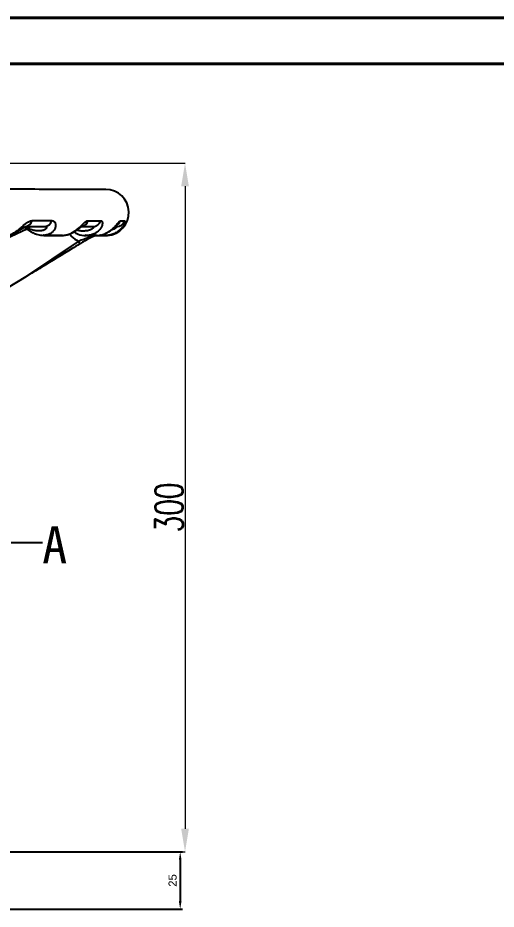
# Model space of a CAD drawing. Header units: millimetres. Extents: x 2687 to 4367, y 1046 to 2234.
# Drawn here: x 3357.6 to 3565, y 1847.2 to 2233.9 of the extents above; entities that cross this region are included whole.
import ezdxf

# ---------------------------------------------------------------- set-up
doc = ezdxf.new("R2010")
doc.units = ezdxf.units.MM
for name, color, linetype, lineweight in [('AM_5', 3, 'Continuous', 25), ('AM_BOR', 7, 'Continuous', 50), ('文字', 7, 'Continuous', 13), ('粗实线', 7, 'Continuous', 40)]:
    doc.layers.add(name, color=color, linetype=linetype, lineweight=lineweight)
doc.layers.add('layer 1', color=7, linetype='Continuous')
doc.styles.add('SLDTEXTSTYLE1', font='txt.shx', dxfattribs={"width": 0.7, "bigfont": 'gbcbig.shx'})
doc.styles.get("Standard").update_dxf_attribs({"font": 'arial.ttf'})
doc.styles.add('STYLE1', font='txt.shx', dxfattribs={"width": 0.8, "height": 3, "bigfont": 'hzdx.shx'})
doc.dimstyles.new('AM_ISO$0', dxfattribs={"dimtxt": 3.5, "dimasz": 3.5, "dimexe": 1, "dimexo": 1, "dimgap": 1.5, "dimtad": 1, "dimdsep": 46, "dimtxsty": 'Standard', "dimcen": 0, "dimclrd": 256, "dimclre": 256, "dimclrt": 2, "dimadec": 0, "dimazin": 2, "dimtp": 0.1, "dimtm": 0.1, "dimtfac": 0.71, "dimtdec": 3, "dimtmove": 0, "dimatfit": 3, "dimfxl": 0, "dimlwd": -1, "dimlwe": -1, "dimarcsym": 0})
doc.dimstyles.new('SLDDIMSTYLE12$0', dxfattribs={"dimtxt": 12, "dimasz": 10, "dimexe": 0, "dimexo": 0.0625, "dimgap": 0.875, "dimtad": 1, "dimdec": 1, "dimlfac": 1.8, "dimrnd": 1e-09, "dimzin": 12, "dimdsep": 46, "dimtxsty": 'SLDTEXTSTYLE1', "dimcen": 0.09, "dimdle": 8.16, "dimclrd": 3, "dimclre": 3, "dimadec": 0, "dimazin": 3, "dimtfac": 1, "dimtdec": 1, "dimtofl": 0, "dimtmove": 0, "dimatfit": 3, "dimfxl": 0, "dimfrac": 2, "dimtolj": 1, "dimlwd": 5, "dimlwe": 5, "dimarcsym": 0})

# ---------------------------------------------------------------- blocks, each defined once
blk = doc.blocks.new('*D17')
at = {"layer": 'AM_5', "color": 3, "lineweight": 5, "transparency": 16777216}
blk.add_line((3250.25, 2170.82), (3430.08, 2170.82), dxfattribs=at)
at = {"layer": 'AM_5', "color": 3, "linetype": 'Continuous', "lineweight": 5, "transparency": 16777216}
for p, q in [((3430.08, 2160.82), (3430.08, 1882.08)), ((3297.25, 1872.08), (3430.08, 1872.08))]:
    blk.add_line(p, q, dxfattribs=at)
at = {"layer": 'AM_5', "color": 3, "transparency": 16777216}
for points in [[(3428.41, 2160.82), (3431.74, 2160.82), (3430.08, 2170.82)], [(3428.41, 1882.08), (3431.74, 1882.08), (3430.08, 1872.08)]]:
    blk.add_solid(points, dxfattribs=at)
at = {"layer": 'Defpoints', "color": 0, "transparency": 16777216}
for p in [(3250.19, 2170.82), (3297.19, 1872.08), (3430.08, 1872.08)]:
    blk.add_point(p, dxfattribs=at)
at = {"layer": 'AM_5', "color": 0, "transparency": 16777216, "insert": (3423.2, 2021.45), "char_height": 12, "attachment_point": 5, "rotation": 90, "style": 'SLDTEXTSTYLE1'}
blk.add_mtext('\\A1;300', dxfattribs=at)
blk = doc.blocks.new('rA3')
at = {"layer": '粗实线'}
for p, q in [((753.384, 421.26), (333.384, 421.26)), ((748.384, 416.26), (358.384, 416.26))]:
    blk.add_line(p, q, dxfattribs=at)
blk = doc.blocks.new('图框1')
at = {"layer": 'AM_BOR', "xscale": 3.999900284620312, "yscale": 3.999900284620312, "zscale": 3.999900284620312}
blk.add_blockref('rA3', (18911.85, 6131.11), dxfattribs=at)
blk = doc.blocks.new('*D35')
at = {"layer": 'AM_5', "linetype": 'ByBlock', "transparency": 16777216}
blk.add_line((3315.41, 1872.1), (3428.99, 1872.1), dxfattribs=at)
at = {"layer": 'AM_5', "linetype": 'Continuous', "transparency": 16777216}
for p, q in [((3427.99, 1868.6), (3427.99, 1850.69)), ((3315.18, 1847.19), (3428.99, 1847.19))]:
    blk.add_line(p, q, dxfattribs=at)
at = {"layer": 'AM_5', "transparency": 16777216}
for points in [[(3427.41, 1868.6), (3428.57, 1868.6), (3427.99, 1872.1)], [(3427.41, 1850.69), (3428.57, 1850.69), (3427.99, 1847.19)]]:
    blk.add_solid(points, dxfattribs=at)
at = {"layer": 'Defpoints', "color": 0, "transparency": 16777216}
for p in [(3314.41, 1872.1), (3314.18, 1847.19), (3427.99, 1847.19)]:
    blk.add_point(p, dxfattribs=at)
at = {"layer": 'AM_5', "color": 2, "transparency": 16777216, "insert": (3424.7, 1859.64), "char_height": 3.5, "attachment_point": 5, "rotation": 90}
blk.add_mtext('25', dxfattribs=at)

msp = doc.modelspace()

# ---------------------------------------------------------------- linework, layer by layer
at = {"color": 7, "linetype": 'Continuous', "lineweight": 25}
for p, q in [((3352.546, 2138.094), (3361.466, 2142.331)), ((3360.943, 2143.33), (3369.28, 2143.312)), ((3385.354, 2143.278), (3390.073, 2143.268)), ((3399.725, 2143.248), (3400.321, 2143.246)), ((3400.321, 2143.246), (3399.725, 2143.248)), ((3368.911, 2139.456), (3368.462, 2139.508)), ((3368.601, 2139.534), (3369.088, 2139.467)), ((3368.91, 2139.456), (3368.601, 2139.534)), ((3386.885, 2139.486), (3386.578, 2139.514)), ((3387.063, 2139.47), (3386.885, 2139.486)), ((3387.591, 2139.421), (3387.063, 2139.47)), ((3387.475, 2139.494), (3387.781, 2139.433)), ((3387.591, 2139.421), (3387.475, 2139.494)), ((3391.06, 2139.326), (3390.838, 2139.327)), ((3393.538, 2139.659), (3395.326, 2139.393)), ((3395.67, 2139.392), (3394.051, 2139.528)), ((3394.371, 2139.48), (3394.897, 2139.478)), ((3395.083, 2139.417), (3395.167, 2139.416)), ((3395.92, 2139.409), (3395.988, 2139.476)), ((3395.988, 2139.476), (3396.103, 2139.422)), ((3361.097, 2121.557), (3383.949, 2136.892)), ((3361.097, 2121.557), (3317.118, 2095.133))]:
    msp.add_line(p, q, dxfattribs=at)
at = {"color": 7, "linetype": 'Continuous', "lineweight": 25, "flags": 128}
for points in [[(3395.713, 2159.392), (3395.525, 2159.392), (3394.96, 2159.394), (3394.019, 2159.396), (3392.706, 2159.399), (3391.023, 2159.402), (3388.974, 2159.407), (3386.564, 2159.412), (3383.799, 2159.418), (3380.684, 2159.424), (3377.228, 2159.432), (3373.439, 2159.44), (3369.325, 2159.449), (3364.896, 2159.458), (3360.162, 2159.468), (3355.135, 2159.479), (3349.827, 2159.491), (3344.249, 2159.503), (3338.416, 2159.515), (3332.34, 2159.528), (3326.036, 2159.542), (3325.649, 2159.542)], [(3395.713, 2159.392), (3395.537, 2159.392), (3395.008, 2159.393), (3394.129, 2159.395), (3392.901, 2159.398), (3391.326, 2159.401), (3389.409, 2159.405), (3387.153, 2159.41), (3384.563, 2159.415), (3381.646, 2159.422), (3378.407, 2159.429), (3374.853, 2159.436), (3370.993, 2159.444), (3366.835, 2159.453), (3362.387, 2159.463), (3357.661, 2159.473), (3352.665, 2159.483)], [(3363.778, 2145.9), (3364.891, 2145.898), (3365.99, 2145.896), (3367.076, 2145.893), (3368.149, 2145.891), (3369.208, 2145.889), (3370.253, 2145.887), (3371.285, 2145.884), (3372.303, 2145.882)], [(3388.104, 2145.849), (3388.842, 2145.847), (3389.564, 2145.845), (3390.27, 2145.844), (3390.961, 2145.842), (3391.636, 2145.841), (3392.294, 2145.84), (3392.937, 2145.838), (3393.564, 2145.837)], [(3402.019, 2145.819), (3402.332, 2145.818), (3402.627, 2145.818), (3402.906, 2145.817), (3403.168, 2145.817), (3403.412, 2145.816), (3403.639, 2145.816), (3403.849, 2145.815), (3404.042, 2145.815)], [(3368.976, 2139.449), (3369.66, 2139.447), (3370.719, 2139.445), (3371.758, 2139.443), (3372.776, 2139.44), (3373.774, 2139.438), (3374.751, 2139.436), (3375.707, 2139.434), (3376.642, 2139.432)], [(3387.715, 2139.409), (3387.742, 2139.409), (3388.339, 2139.407), (3388.912, 2139.406), (3389.463, 2139.405), (3389.991, 2139.404), (3390.496, 2139.403), (3390.978, 2139.402), (3391.437, 2139.401)], [(3392.264, 2139.399), (3392.686, 2139.399), (3393.596, 2139.397), (3394.342, 2139.395), (3394.923, 2139.394), (3395.338, 2139.393), (3395.358, 2139.393)], [(3395.319, 2139.393), (3395.401, 2139.393), (3395.473, 2139.392), (3395.533, 2139.392), (3395.582, 2139.392), (3395.621, 2139.392), (3395.648, 2139.392), (3395.665, 2139.392), (3395.67, 2139.392)]]:
    msp.add_lwpolyline(points, dxfattribs=at)
at = {"color": 7, "linetype": 'Continuous', "lineweight": 25}
for centre, radius, start, end in [((3395.692, 2149.392), 10, 274.38231, 89.87751), ((3360.644, 2146.509), 3.193, 275.38119, 349.01323), ((3369.053, 2146.642), 3.338, 273.90363, 346.83852), ((3384.545, 2146.987), 3.737, 281.75509, 342.25437), ((3390.005, 2147.017), 3.75, 271.03871, 341.65604), ((3398.302, 2147.206), 3.968, 294.95163, 339.53502), ((3400.323, 2147.224), 3.978, 269.96866, 339.24884), ((3395.692, 2149.392), 10, 269.87751, 273.21723), ((3380.77, 2134.995), 3.702, 11.90683, 30.83204)]:
    msp.add_arc(centre, radius, start, end, dxfattribs=at)
for points, knots in [([(3352.615, 2139.499), (3353.095, 2139.568), (3354.031, 2139.702), (3355.504, 2140.333), (3356.712, 2141.079), (3357.664, 2141.79), (3358.357, 2142.352), (3359.043, 2142.94), (3359.971, 2143.756), (3361.116, 2144.736), (3362.499, 2145.695), (3363.352, 2145.832), (3363.778, 2145.9)], [0, 0, 0, 0, 0.12801232, 0.24964837, 0.38015983, 0.44120352, 0.49971387, 0.56357251, 0.62457566, 0.74964179, 0.87501679, 1, 1, 1, 1]), ([(3353.616, 2139.692), (3353.893, 2139.723), (3354.752, 2139.817), (3356.317, 2140.514), (3357.809, 2141.396), (3359.045, 2142.238), (3359.797, 2142.744), (3360.416, 2143.106), (3360.842, 2143.305), (3361.182, 2143.401), (3361.302, 2143.379), (3361.365, 2143.368)], [0, 0, 0, 0, 0.0899247, 0.2789122, 0.5096722, 0.5968017, 0.7160872, 0.7813852, 0.8495991, 0.9218501, 1, 1, 1, 1]), ([(3360.381, 2143.078), (3360.398, 2143.068), (3360.532, 2142.986), (3360.99, 2142.674), (3361.746, 2142.128), (3362.839, 2141.363), (3364.339, 2140.478), (3366.322, 2139.645), (3367.803, 2139.518), (3368.607, 2139.449)], [0, 0, 0, 0, 0.011447, 0.0948112, 0.1948902, 0.3296954, 0.5082648, 0.7331009, 1, 1, 1, 1]), ([(3369.28, 2143.312), (3369.466, 2143.288), (3369.837, 2143.24), (3370.076, 2142.881), (3369.951, 2142.44), (3369.372, 2141.911), (3368.228, 2141.488), (3366.669, 2141.333), (3365.004, 2141.493), (3363.541, 2141.919), (3362.342, 2142.463), (3361.481, 2142.891), (3360.928, 2143.178), (3360.695, 2143.218), (3360.681, 2143.22)], [0, 0, 0, 0, 0.066471, 0.1330822, 0.1964075, 0.2656904, 0.3982655, 0.5312595, 0.6642517, 0.7969668, 0.863312, 0.929517, 0.9957353, 1, 1, 1, 1]), ([(3372.303, 2145.882), (3372.646, 2145.816), (3373.158, 2145.717), (3373.607, 2145.188), (3373.839, 2144.705), (3373.955, 2144.14), (3373.954, 2143.545), (3373.839, 2142.93), (3373.549, 2142.145), (3373.064, 2141.405), (3372.416, 2140.764), (3371.663, 2140.21), (3370.574, 2139.678), (3369.592, 2139.538), (3369.088, 2139.467)], [0, 0, 0, 0, 0.12447465, 0.18590377, 0.2498832, 0.31110244, 0.37519492, 0.43621983, 0.50010145, 0.61952849, 0.68338306, 0.75026225, 0.87188924, 1, 1, 1, 1]), ([(3377.2, 2139.451), (3377.767, 2139.525), (3378.872, 2139.667), (3380.545, 2140.306), (3381.866, 2141.054), (3382.866, 2141.765), (3383.573, 2142.325), (3384.248, 2142.911), (3385.124, 2143.722), (3386.13, 2144.695), (3387.225, 2145.645), (3387.812, 2145.781), (3388.104, 2145.849)], [0, 0, 0, 0, 0.12809559, 0.24966876, 0.38015048, 0.4411948, 0.49971785, 0.5635707, 0.62458364, 0.74964208, 0.87501071, 1, 1, 1, 1]), ([(3378.528, 2139.68), (3378.69, 2139.698), (3379.485, 2139.784), (3381.04, 2140.449), (3382.642, 2141.363), (3383.917, 2142.286), (3384.626, 2142.831), (3385.1, 2143.184), (3385.339, 2143.346), (3385.351, 2143.357), (3385.357, 2143.362)], [0, 0, 0, 0, 0.0529138, 0.2596713, 0.5234222, 0.6267828, 0.7693282, 0.8474606, 0.9291292, 1, 1, 1, 1]), ([(3390.073, 2143.268), (3390.182, 2143.244), (3390.4, 2143.196), (3390.397, 2142.838), (3390.047, 2142.397), (3389.212, 2141.869), (3387.81, 2141.443), (3385.996, 2141.305), (3384.428, 2141.388), (3383.495, 2141.674), (3383.187, 2141.768)], [0, 0, 0, 0, 0.0910879, 0.1823679, 0.2691451, 0.3640862, 0.5457592, 0.7280061, 0.9102507, 1, 1, 1, 1]), ([(3393.564, 2145.837), (3393.762, 2145.772), (3394.057, 2145.675), (3394.225, 2145.152), (3394.257, 2144.673), (3394.182, 2144.114), (3394.004, 2143.525), (3393.719, 2142.913), (3393.224, 2142.133), (3392.545, 2141.394), (3391.715, 2140.753), (3390.787, 2140.197), (3389.489, 2139.658), (3388.36, 2139.509), (3387.781, 2139.433)], [0, 0, 0, 0, 0.124469, 0.1859179, 0.249896, 0.31111, 0.3751779, 0.4362152, 0.5000928, 0.6195356, 0.6833787, 0.7502352, 0.8717997, 1, 1, 1, 1]), ([(3392.144, 2139.426), (3392.757, 2139.504), (3393.951, 2139.656), (3395.702, 2140.303), (3397.042, 2141.053), (3398.018, 2141.763), (3398.687, 2142.322), (3399.303, 2142.905), (3400.065, 2143.711), (3400.862, 2144.677), (3401.596, 2145.617), (3401.878, 2145.752), (3402.019, 2145.819)], [0, 0, 0, 0, 0.1281848, 0.2496943, 0.3801403, 0.4411842, 0.4997204, 0.5635686, 0.6245937, 0.7496429, 0.875004, 1, 1, 1, 1]), ([(3395.769, 2140.4), (3395.87, 2140.436), (3396.586, 2140.693), (3397.658, 2141.439), (3398.86, 2142.387), (3399.597, 2143.104), (3399.899, 2143.432), (3399.999, 2143.553), (3399.972, 2143.558), (3399.964, 2143.559)], [0, 0, 0, 0, 0.0474264, 0.3380522, 0.580682, 0.7823519, 0.8750041, 0.9650842, 1, 1, 1, 1]), ([(3404.042, 2145.815), (3404.082, 2145.749), (3404.161, 2145.616), (3403.936, 2144.839), (3403.595, 2144.114), (3403.253, 2143.528), (3402.82, 2142.921), (3402.153, 2142.144), (3401.329, 2141.408), (3400.374, 2140.766), (3399.335, 2140.207), (3397.918, 2139.661), (3396.719, 2139.503), (3396.103, 2139.422)], [0, 0, 0, 0, 0.1245156, 0.2495944, 0.3108279, 0.374896, 0.4359736, 0.4998758, 0.6193832, 0.6832396, 0.7500985, 0.8716543, 1, 1, 1, 1]), ([(3400.321, 2143.246), (3400.345, 2143.223), (3400.394, 2143.176), (3400.151, 2142.816), (3399.595, 2142.382), (3398.872, 2141.981), (3398.282, 2141.838), (3398.016, 2141.774)], [0, 0, 0, 0, 0.20593239, 0.41229905, 0.608486, 0.82312959, 1, 1, 1, 1]), ([(3377.01, 2139.441), (3375.743, 2139.443), (3373.207, 2139.448), (3370.344, 2139.453), (3368.911, 2139.456)], [0, 0, 0, 0, 0.4994071, 1, 1, 1, 1]), ([(3369.088, 2139.467), (3370.521, 2139.464), (3373.389, 2139.459), (3375.929, 2139.454), (3377.2, 2139.451)], [0, 0, 0, 0, 0.4994057, 1, 1, 1, 1]), ([(3379.957, 2140.083), (3380.249, 2139.7), (3381.316, 2138.296), (3382.841, 2137.483), (3383.949, 2136.892)], [0, 0, 0, 0, 0.2731725, 1, 1, 1, 1]), ([(3381.893, 2141.003), (3382.473, 2140.652), (3384.074, 2139.683), (3385.946, 2139.516), (3387.139, 2139.41)], [0, 0, 0, 0, 0.3626362, 1, 1, 1, 1]), ([(3390.596, 2139.407), (3389.488, 2138.997), (3387.624, 2138.308), (3385.375, 2137.485), (3384.309, 2137.042), (3383.949, 2136.892)], [0, 0, 0, 0, 0.492155, 0.828466, 1, 1, 1, 1]), ([(3391.031, 2139.429), (3389.904, 2138.844), (3388.222, 2137.969), (3385.972, 2136.71), (3384.924, 2136.079), (3384.392, 2135.758)], [0, 0, 0, 0, 0.4999981, 0.7461536, 1, 1, 1, 1]), ([(3391.951, 2139.414), (3391.317, 2139.415), (3390.047, 2139.417), (3388.41, 2139.42), (3387.591, 2139.421)], [0, 0, 0, 0, 0.4994059, 1, 1, 1, 1]), ([(3387.781, 2139.433), (3388.599, 2139.431), (3390.238, 2139.429), (3391.508, 2139.427), (3392.144, 2139.426)], [0, 0, 0, 0, 0.4994045, 1, 1, 1, 1]), ([(3395.92, 2139.41), (3394.999, 2139.363), (3394.07, 2139.316), (3393.218, 2139.623), (3393.211, 2139.625)], [0, 0, 0, 0, 0.9915169, 1, 1, 1, 1]), ([(3395.332, 2139.416), (3395.497, 2139.415), (3395.741, 2139.414), (3395.837, 2139.414), (3395.869, 2139.414)], [0, 0, 0, 0, 0.6752215, 1, 1, 1, 1]), ([(3396.256, 2139.411), (3396.267, 2139.41), (3396.313, 2139.41), (3396.09, 2139.41), (3395.92, 2139.41)], [0, 0, 0, 0, 0.2371963, 1, 1, 1, 1]), ([(3396.103, 2139.422), (3396.325, 2139.422), (3396.561, 2139.422), (3396.466, 2139.423), (3396.46, 2139.423)], [0, 0, 0, 0, 0.9381848, 1, 1, 1, 1]), ([(3384.392, 2135.758), (3383.302, 2135.088), (3377.849, 2131.734), (3370.079, 2126.998), (3363.369, 2122.934), (3361.097, 2121.557)], [0, 0, 0, 0, 0.1418804, 0.7094415, 1, 1, 1, 1])]:
    msp.add_open_spline(points, degree=3, knots=knots, dxfattribs=at)
at = {"layer": 'layer 1'}
msp.add_line((3354.697, 2006.18), (3368.293, 2006.18), dxfattribs=at)

# ---------------------------------------------------------------- block references
at = {"layer": '粗实线', "linetype": 'ByBlock'}
msp.add_blockref('图框1', (-17558.719, -5582.251), dxfattribs=at)

# ---------------------------------------------------------------- texts
at = {"layer": '文字', "insert": (3373.57, 2005.205), "char_height": 16, "width": 240, "attachment_point": 5, "style": 'STYLE1'}
msp.add_mtext('\\pt176;{\\fSimSun|b0|i0|c134|p2;\\W1;A}', dxfattribs=at)

# ---------------------------------------------------------------- dimensions: what is measured, and where the dimension line sits
at = {"layer": 'AM_5'}
for base, p1, p2, text, dimstyle, override, picture, middle in [((3430.078, 1872.082), (3250.186, 2170.823), (3297.187, 1872.082), '300', 'SLDDIMSTYLE12$0', {"dimlfac": 1, "dimpost": ''}, '*D17', (3423.203, 2021.452)), ((3427.988, 1847.19), (3314.408, 1872.096), (3314.183, 1847.19), '25', 'AM_ISO$0', {"dimpost": ''}, '*D35', (3424.701, 1859.643))]:
    dim = msp.add_linear_dim(base=base, p1=p1, p2=p2, angle=90, text=text, dimstyle=dimstyle, override=override, dxfattribs=at)
    dim.commit()
    dim.dimension.update_dxf_attribs({"geometry": picture, "text_midpoint": middle})

doc.saveas('drawing.dxf')
